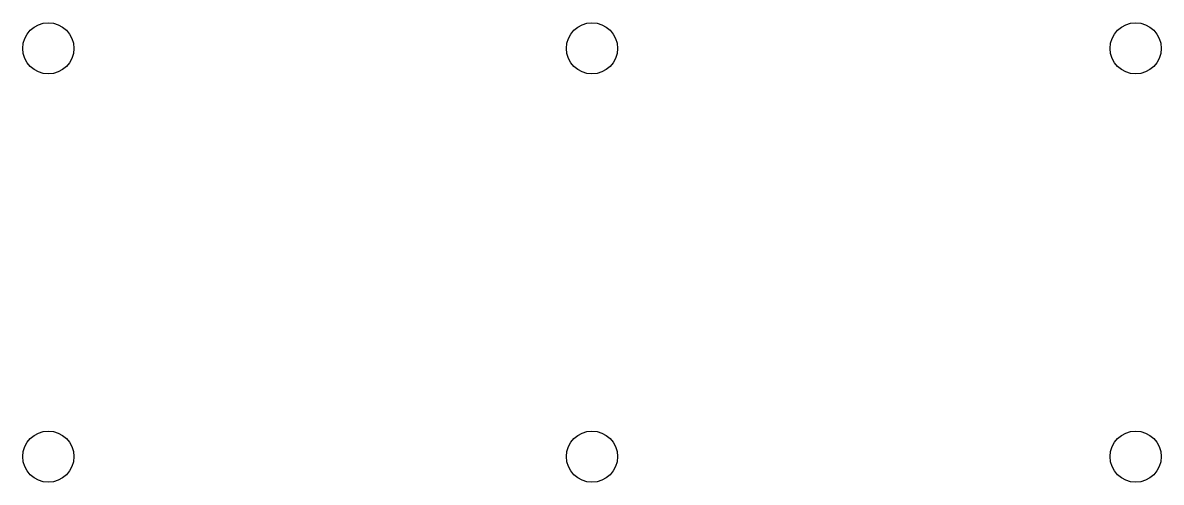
# Model space of a CAD drawing. Header units: metres. Extents: x 2.71 to 6.89, y 1.16 to 2.84.
import ezdxf

# ---------------------------------------------------------------- set-up
doc = ezdxf.new("R2010")
doc.units = ezdxf.units.M
doc.layers.add('HOLES', color=4, linetype='Continuous')

msp = doc.modelspace()

# ---------------------------------------------------------------- linework, layer by layer
at = {"layer": 'HOLES'}
for centre in [(2.8, 2.75), (4.8, 2.75), (6.8, 2.75), (2.8, 1.25), (4.8, 1.25), (6.8, 1.25)]:
    msp.add_circle(centre, 0.094, dxfattribs=at)

doc.saveas('drawing.dxf')
